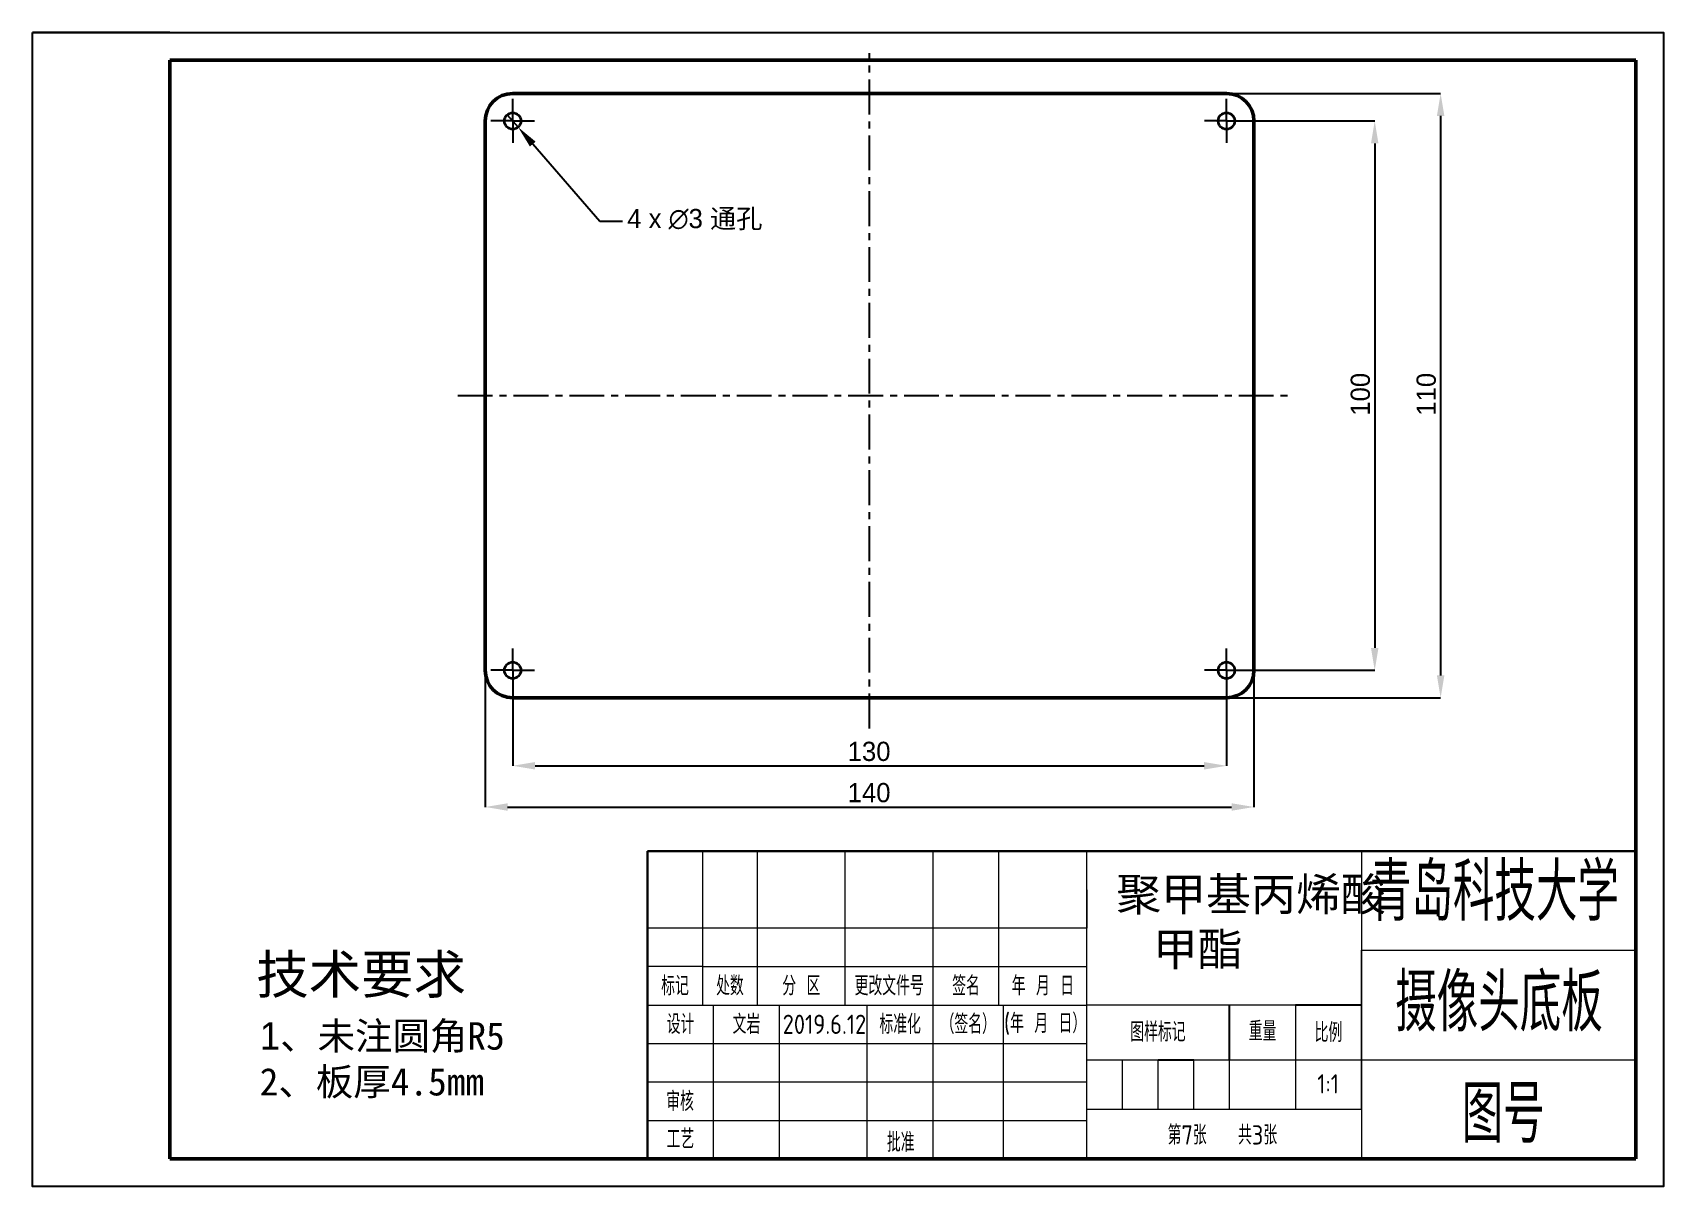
# Model space of a CAD drawing. Header units: millimetres. Extents: x 0 to 297, y 0 to 210.
import ezdxf

# ---------------------------------------------------------------- set-up
doc = ezdxf.new("R2010")
doc.units = ezdxf.units.MM
doc.header["$PDSIZE"] = -1
doc.linetypes.add('CENTER', pattern=[10.16, 6.35, -1.27, 1.27, -1.27])
for name, color, linetype in [('1轮廓实线层', 2, 'Continuous'), ('中心线层', 7, 'CENTER'), ('图框', 7, 'Continuous'), ('明细栏文字', 7, 'Continuous')]:
    doc.layers.add(name, color=color, linetype=linetype)
for name, color, linetype, lineweight in [('标注层', 7, 'Continuous', 25), ('粗实线层', 7, 'Continuous', 50), ('粗直线', 7, 'Continuous', 50), ('细实线', 3, 'Continuous', 25), ('细实线1', 7, 'Continuous', 25)]:
    doc.layers.add(name, color=color, linetype=linetype, lineweight=lineweight)
doc.styles.add('SLDTEXTSTYLE1', font='')
doc.styles.get("Standard").update_dxf_attribs({"font": ''})
doc.styles.add('国标', font='gbenor.shx', dxfattribs={"bigfont": 'gbcbig.shx'})
doc.styles.get('SLDTEXTSTYLE1').set_extended_font_data('汉仪长仿宋体')
doc.styles.get('Standard').set_extended_font_data('汉仪长仿宋体')
doc.dimstyles.new('SLDDIMSTYLE0', dxfattribs={"dimtxt": 3.5, "dimasz": 4.08, "dimexe": 0, "dimexo": 0.0625, "dimgap": 0.875, "dimtad": 2, "dimrnd": 1e-09, "dimzin": 12, "dimdsep": 46, "dimtxsty": 'SLDTEXTSTYLE1', "dimsah": 1, "dimcen": 0.09, "dimadec": 0, "dimazin": 3, "dimtfac": 1, "dimtofl": 0, "dimtmove": 0, "dimatfit": 3, "dimfxl": 1, "dimfrac": 2, "dimtolj": 1, "dimtzin": 12, "dimarcsym": 0})
doc.dimstyles.new('SLDDIMSTYLE1', dxfattribs={"dimtxt": 3.5, "dimasz": 4.08, "dimexe": 0, "dimexo": 0.0625, "dimgap": 0.875, "dimtad": 0, "dimtih": 1, "dimtoh": 1, "dimrnd": 1e-09, "dimzin": 12, "dimdsep": 46, "dimtxsty": 'SLDTEXTSTYLE1', "dimblk1": 'NONE', "dimsah": 1, "dimcen": 0, "dimadec": 0, "dimazin": 3, "dimtfac": 1, "dimtmove": 0, "dimatfit": 3, "dimldrblk": 'NONE', "dimfxl": 1, "dimfrac": 2, "dimtolj": 1, "dimtzin": 12, "dimarcsym": 0})

# ---------------------------------------------------------------- blocks, each defined once
blk = doc.blocks.new('_D')
at = {"layer": 'Defpoints', "color": 0, "transparency": 16777216}
for p in [(217.43, 198.93), (217.43, 88.93), (256.43, 88.93)]:
    blk.add_point(p, dxfattribs=at)
at = {"layer": '标注层', "color": 0, "lineweight": -2, "transparency": 16777216}
for p, q in [((217.49, 198.93), (256.43, 198.93)), ((256.43, 194.85), (256.43, 93.01)), ((217.49, 88.93), (256.43, 88.93))]:
    blk.add_line(p, q, dxfattribs=at)
at = {"layer": '标注层', "color": 0, "transparency": 16777216}
for points in [[(255.75, 194.85), (257.11, 194.85), (256.43, 198.93)], [(255.75, 93.01), (257.11, 93.01), (256.43, 88.93)]]:
    blk.add_solid(points, dxfattribs=at)
at = {"layer": '标注层', "color": 0, "transparency": 16777216, "insert": (252.05, 144.17), "char_height": 3.5, "attachment_point": 2, "rotation": 90, "style": 'SLDTEXTSTYLE1'}
blk.add_mtext('\\A1;110', dxfattribs=at)
blk = doc.blocks.new('_D_1')
at = {"layer": 'Defpoints', "color": 0, "transparency": 16777216}
for p in [(82.43, 93.93), (222.43, 93.93), (222.43, 69.05)]:
    blk.add_point(p, dxfattribs=at)
at = {"layer": '标注层', "color": 0, "lineweight": -2, "transparency": 16777216}
for p, q in [((82.43, 93.87), (82.43, 69.05)), ((222.43, 93.87), (222.43, 69.05)), ((86.51, 69.05), (218.35, 69.05))]:
    blk.add_line(p, q, dxfattribs=at)
at = {"layer": '标注层', "color": 0, "transparency": 16777216}
for points in [[(86.51, 69.73), (86.51, 68.37), (82.43, 69.05)], [(218.35, 69.73), (218.35, 68.37), (222.43, 69.05)]]:
    blk.add_solid(points, dxfattribs=at)
at = {"layer": '标注层', "color": 0, "transparency": 16777216, "insert": (152.34, 73.42), "char_height": 3.5, "attachment_point": 2, "style": 'SLDTEXTSTYLE1'}
blk.add_mtext('\\A1;140', dxfattribs=at)
blk = doc.blocks.new('_D_2')
at = {"layer": 'Defpoints', "color": 0, "transparency": 16777216}
for p in [(86.45, 195.06), (88.41, 192.8)]:
    blk.add_point(p, dxfattribs=at)
at = {"layer": '标注层', "color": 0, "lineweight": -2, "transparency": 16777216}
for p, q in [((86.45, 195.06), (88.41, 192.8)), ((103.33, 175.6), (91.09, 189.71)), ((107.41, 175.6), (103.33, 175.6))]:
    blk.add_line(p, q, dxfattribs=at)
at = {"layer": '标注层', "color": 0, "transparency": 16777216}
blk.add_solid([(91.6, 190.16), (90.57, 189.27), (88.41, 192.8)], dxfattribs=at)
at = {"layer": '标注层', "color": 0, "transparency": 16777216, "insert": (108.29, 177.91), "char_height": 3.5, "attachment_point": 1, "style": 'SLDTEXTSTYLE1'}
blk.add_mtext('\\A1;4 x ∅3 通孔', dxfattribs=at)
blk = doc.blocks.new('_NONE')
blk = doc.blocks.new('_D_3')
at = {"layer": 'Defpoints', "color": 0, "transparency": 16777216}
for p in [(221.43, 193.93), (221.43, 93.93), (244.43, 93.93)]:
    blk.add_point(p, dxfattribs=at)
at = {"layer": '标注层', "color": 0, "lineweight": -2, "transparency": 16777216}
for p, q in [((221.49, 193.93), (244.43, 193.93)), ((244.43, 189.85), (244.43, 98.01)), ((221.49, 93.93), (244.43, 93.93))]:
    blk.add_line(p, q, dxfattribs=at)
at = {"layer": '标注层', "color": 0, "transparency": 16777216}
for points in [[(243.75, 189.85), (245.11, 189.85), (244.43, 193.93)], [(243.75, 98.01), (245.11, 98.01), (244.43, 93.93)]]:
    blk.add_solid(points, dxfattribs=at)
at = {"layer": '标注层', "color": 0, "transparency": 16777216, "insert": (240.05, 144.17), "char_height": 3.5, "attachment_point": 2, "rotation": 90, "style": 'SLDTEXTSTYLE1'}
blk.add_mtext('\\A1;100', dxfattribs=at)
blk = doc.blocks.new('_D_4')
at = {"layer": 'Defpoints', "color": 0, "transparency": 16777216}
for p in [(87.43, 89.93), (217.43, 89.93), (217.43, 76.55)]:
    blk.add_point(p, dxfattribs=at)
at = {"layer": '标注层', "color": 0, "lineweight": -2, "transparency": 16777216}
for p, q in [((87.43, 89.87), (87.43, 76.55)), ((217.43, 89.87), (217.43, 76.55)), ((91.51, 76.55), (213.35, 76.55))]:
    blk.add_line(p, q, dxfattribs=at)
at = {"layer": '标注层', "color": 0, "transparency": 16777216}
for points in [[(91.51, 77.23), (91.51, 75.87), (87.43, 76.55)], [(213.35, 77.23), (213.35, 75.87), (217.43, 76.55)]]:
    blk.add_solid(points, dxfattribs=at)
at = {"layer": '标注层', "color": 0, "transparency": 16777216, "insert": (152.34, 80.93), "char_height": 3.5, "attachment_point": 2, "style": 'SLDTEXTSTYLE1'}
blk.add_mtext('\\A1;130', dxfattribs=at)
blk = doc.blocks.new('SW_CENTERMARKSYMBOL_0')
at = {"layer": '图框', "color": 0}
for p, q in [((0, 2.5), (0, 4)), ((-2.5, 0), (-4, 0)), ((0, 0), (-2.5, 0)), ((0, 0), (0, 2.5)), ((0, 0), (2.5, 0)), ((0, 0), (0, -2.5)), ((0, -2.5), (0, -4)), ((2.5, 0), (4, 0))]:
    blk.add_line(p, q, dxfattribs=at)
blk = doc.blocks.new('SW_CENTERMARKSYMBOL_1')
at = {"layer": '图框', "color": 0}
for p, q in [((0, 2.5), (0, 4)), ((-2.5, 0), (-4, 0)), ((0, 0), (-2.5, 0)), ((0, 0), (0, 2.5)), ((0, 0), (2.5, 0)), ((0, 0), (0, -2.5)), ((0, -2.5), (0, -4)), ((2.5, 0), (4, 0))]:
    blk.add_line(p, q, dxfattribs=at)
blk = doc.blocks.new('SW_CENTERMARKSYMBOL_2')
at = {"layer": '图框', "color": 0}
for p, q in [((0, 2.5), (0, 4)), ((-2.5, 0), (-4, 0)), ((0, 0), (-2.5, 0)), ((0, 0), (0, 2.5)), ((0, 0), (2.5, 0)), ((0, 0), (0, -2.5)), ((2.5, 0), (4, 0)), ((0, -2.5), (0, -4))]:
    blk.add_line(p, q, dxfattribs=at)
blk = doc.blocks.new('SW_CENTERMARKSYMBOL_3')
at = {"layer": '图框', "color": 0}
for p, q in [((0, 2.5), (0, 4)), ((-2.5, 0), (-4, 0)), ((0, 0), (-2.5, 0)), ((0, 0), (0, 2.5)), ((0, 0), (2.5, 0)), ((0, 0), (0, -2.5)), ((2.5, 0), (4, 0)), ((0, -2.5), (0, -4))]:
    blk.add_line(p, q, dxfattribs=at)
blk = doc.blocks.new('*U14')
at = {"layer": '细实线1', "lineweight": 15}
blk.add_line((0, -9.5), (0, -0.5), dxfattribs=at)
blk = doc.blocks.new('*U15')
at = {"layer": '细实线1', "color": 0, "linetype": 'ByBlock', "lineweight": -2, "transparency": 16777216}
for p in [(-19.5, 0), (-13, 0), (-6.5, 0), (0, 0)]:
    blk.add_blockref('*U14', p, dxfattribs=at)

msp = doc.modelspace()

# ---------------------------------------------------------------- linework, layer by layer
for p, q in [((20, 210), (0, 210)), ((25, 210), (20, 210)), ((112, 5), (112, 47.042)), ((112, 5), (112, 40.459)), ((292, 5), (112, 5)), ((292, 5), (112, 5)), ((297, 5), (297, 0))]:
    msp.add_line(p, q)
msp.add_lwpolyline([(0, 210), (297, 210), (297, 0), (0, 0)], close=True)
at = {"color": 7, "linetype": 'Continuous', "lineweight": 35}
for centre in [(87.429, 193.928), (217.429, 193.928), (87.429, 93.928), (217.429, 93.928)]:
    msp.add_circle(centre, 1.5, dxfattribs=at)
at = {"layer": '1轮廓实线层', "color": 7}
msp.add_line((112, 61), (292, 61, 0), dxfattribs=at)
at = {"layer": '中心线层'}
for p, q in [((152.429, 83.344), (152.429, 206.284)), ((77.431, 143.928), (228.621, 143.928))]:
    msp.add_line(p, q, dxfattribs=at)
at = {"layer": '粗实线层'}
for p, q in [((25, 5), (25, 205)), ((25, 205), (292, 205)), ((292, 5), (292, 205)), ((217.429, 198.928), (87.429, 198.928)), ((82.429, 193.928), (82.429, 93.928)), ((222.429, 93.928), (222.429, 193.928)), ((87.429, 88.928), (217.429, 88.928)), ((25, 5), (292, 5))]:
    msp.add_line(p, q, dxfattribs=at)
for centre, start, end in [((87.429, 193.928), 90, 180), ((217.429, 193.928), 0, 90), ((87.429, 93.928), 180, 270), ((217.429, 93.928), 270, 0)]:
    msp.add_arc(centre, 5, start, end, dxfattribs=at)
at = {"layer": '粗直线', "color": 7, "lineweight": 30}
for q in [(112, 5), (292, 61)]:
    msp.add_line((112, 61), q, dxfattribs=at)
at = {"layer": '细实线1', "color": 7, "lineweight": 30}
msp.add_line((112, 61), (292, 61), dxfattribs=at)
at = {"layer": '细实线1', "color": 7, "lineweight": 15}
for p, q in [((122, 61), (122, 33)), ((132, 33), (132, 61)), ((148, 33), (148, 61)), ((164, 33), (164, 61)), ((176, 33), (176, 61)), ((192, 40), (192, 61)), ((242, 61), (242, 5)), ((192, 54), (192, 47)), ((192, 47), (112, 47)), ((242, 23), (242, 43)), ((242, 43), (292, 43)), ((122, 40), (112, 40)), ((122, 40), (132, 40)), ((132, 40), (148, 40)), ((148, 40), (164, 40)), ((164, 40), (176, 40)), ((176, 40), (192, 40)), ((192, 33), (192, 40)), ((112, 33), (192, 33)), ((124, 5), (124, 33)), ((136, 5), (136, 33)), ((152, 5), (152, 33)), ((164, 5), (164, 33)), ((176.8, 5), (176.8, 33)), ((192, 5), (192, 33)), ((242, 33), (192, 33)), ((230, 33), (230, 14)), ((112, 26), (192, 26)), ((242, 23), (192, 23)), ((242, 14), (242, 23)), ((292, 23), (242, 23)), ((112, 19), (192, 19)), ((112, 12), (192, 12)), ((218, 14), (192, 14)), ((242, 14), (218, 14))]:
    msp.add_line(p, q, dxfattribs=at)
at = {"layer": '细实线1', "color": 7}
for p, q in [((218, 23), (218, 32.999)), ((242, 33), (230, 33)), ((211.5, 23), (205, 23))]:
    msp.add_line(p, q, dxfattribs=at)

# ---------------------------------------------------------------- block references
at = {"layer": '中心线层'}
for name, p in [('SW_CENTERMARKSYMBOL_0', (87.429, 193.928)), ('SW_CENTERMARKSYMBOL_3', (217.429, 193.928)), ('SW_CENTERMARKSYMBOL_1', (87.429, 93.928)), ('SW_CENTERMARKSYMBOL_2', (217.429, 93.928))]:
    msp.add_blockref(name, p, dxfattribs=at)
at = {"layer": '细实线1', "color": 7}
msp.add_blockref('*U15', (218, 23.5), dxfattribs=at)

# ---------------------------------------------------------------- texts
at = {"insert": (197.345, 56.172), "char_height": 6, "attachment_point": 1}
msp.add_mtext_dynamic_manual_height_columns('聚甲基丙烯酸\\P   甲酯', width=58.5537, gutter_width=17.5, heights=[0], dxfattribs=at)
at = {"layer": '明细栏文字', "attachment_point": 1}
for s, width, insert, char_height in [('{\\fSimSun|b0|i0|c134|p2;技术要求}', 50.6885, (40.737, 42.087), 7), ('1{\\fSimSun|b0|i0|c134|p2;、未注圆角R5\\P2、板厚4.5mm}', 97.24163, (41.36, 29.881), 5)]:
    msp.add_mtext_dynamic_manual_height_columns(s, width=width, gutter_width=12.5, heights=[0], dxfattribs=dict(at, insert=insert, char_height=char_height))
at = {"layer": '细实线', "color": 7, "insert": (266.23, 58.829), "char_height": 10.5, "width": 50, "attachment_point": 2, "style": '国标'}
msp.add_mtext('青岛科技大学', dxfattribs=at)
at = {"layer": '细实线1', "color": 7, "char_height": 3.5, "attachment_point": 5, "style": '国标'}
for s, insert, width in [('标记', (117, 36.5), 10), ('处数', (127, 36.5), 10), ('更改文件号', (156, 36.5), 16), ('签名', (170, 36.5), 12), ('年 月 日', (184, 36.5), 16), ('分 区', (140, 36.5), 16), ('设计', (118, 29.5), 12), ('文岩', (130.003, 29.5), 12.8), ('2019.6.12', (144.206, 29.5), 15.2), ('标准化 ', (158, 29.5), 12), ('（签名）', (170.4, 29.5), 12.8), ('(年 月 日）', (184.4, 29.5), 15.2), ('图样标记', (204.951, 28.102), 12), ('重量', (224, 28.25), 12), ('比例', (236, 28), 12), ('1:1', (235.936, 18.667), 12), ('审核', (117.911, 15.46), 12), ('工艺', (117.976, 8.604), 9.93291), ('第7张   共3张', (216.686, 9.345), 19.55356)]:
    msp.add_mtext(s, dxfattribs=dict(at, insert=insert, width=width))
at = {"layer": '细实线1', "color": 7, "attachment_point": 5, "style": '国标'}
for s, width, gutter_width, heights, insert, char_height in [('摄像头底板', 128.03312, 110.39, [0], (267.065, 33.429), 10.5), ('图号', 46.94216, 110.39, [15.668], (267.825, 13.175), 10.5), ('批准', 16.68189, 446.314, [0], (158.1, 8.014), 3.5)]:
    msp.add_mtext_dynamic_manual_height_columns(s, width=width, gutter_width=gutter_width, heights=heights, dxfattribs=dict(at, insert=insert, char_height=char_height))

# ---------------------------------------------------------------- dimensions: what is measured, and where the dimension line sits
at = {"layer": '标注层'}
for base, p1, p2, picture, middle in [((256.429, 88.928), (217.429, 198.928), (217.429, 88.928), '_D', (256.429, 144.166)), ((244.429, 93.928), (221.429, 193.928), (221.429, 93.928), '_D_3', (244.429, 144.166))]:
    dim = msp.add_linear_dim(base=base, p1=p1, p2=p2, angle=90, dimstyle='SLDDIMSTYLE0', override={"dimtad": 3}, dxfattribs=at)
    dim.commit()
    dim.dimension.update_dxf_attribs({"geometry": picture, "text_midpoint": middle, "dimtype": 160})
dim = msp.add_diameter_dim_2p(p1=(86.446, 195.061), p2=(88.412, 192.795), text='4 x <> 通孔', dimstyle='SLDDIMSTYLE1', dxfattribs=at)
dim.commit()
dim.dimension.update_dxf_attribs({"geometry": '_D_2', "text_midpoint": (118.427, 175.597), "dimtype": 163})
for base, p1, p2, picture, middle in [((222.429, 69.046), (82.429, 93.928), (222.429, 93.928), '_D_1', (152.343, 69.046)), ((217.429, 76.551), (87.429, 89.928), (217.429, 89.928), '_D_4', (152.343, 76.551))]:
    dim = msp.add_linear_dim(base=base, p1=p1, p2=p2, dimstyle='SLDDIMSTYLE0', override={"dimtad": 3}, dxfattribs=at)
    dim.commit()
    dim.dimension.update_dxf_attribs({"geometry": picture, "text_midpoint": middle, "dimtype": 160})

doc.saveas('drawing.dxf')
